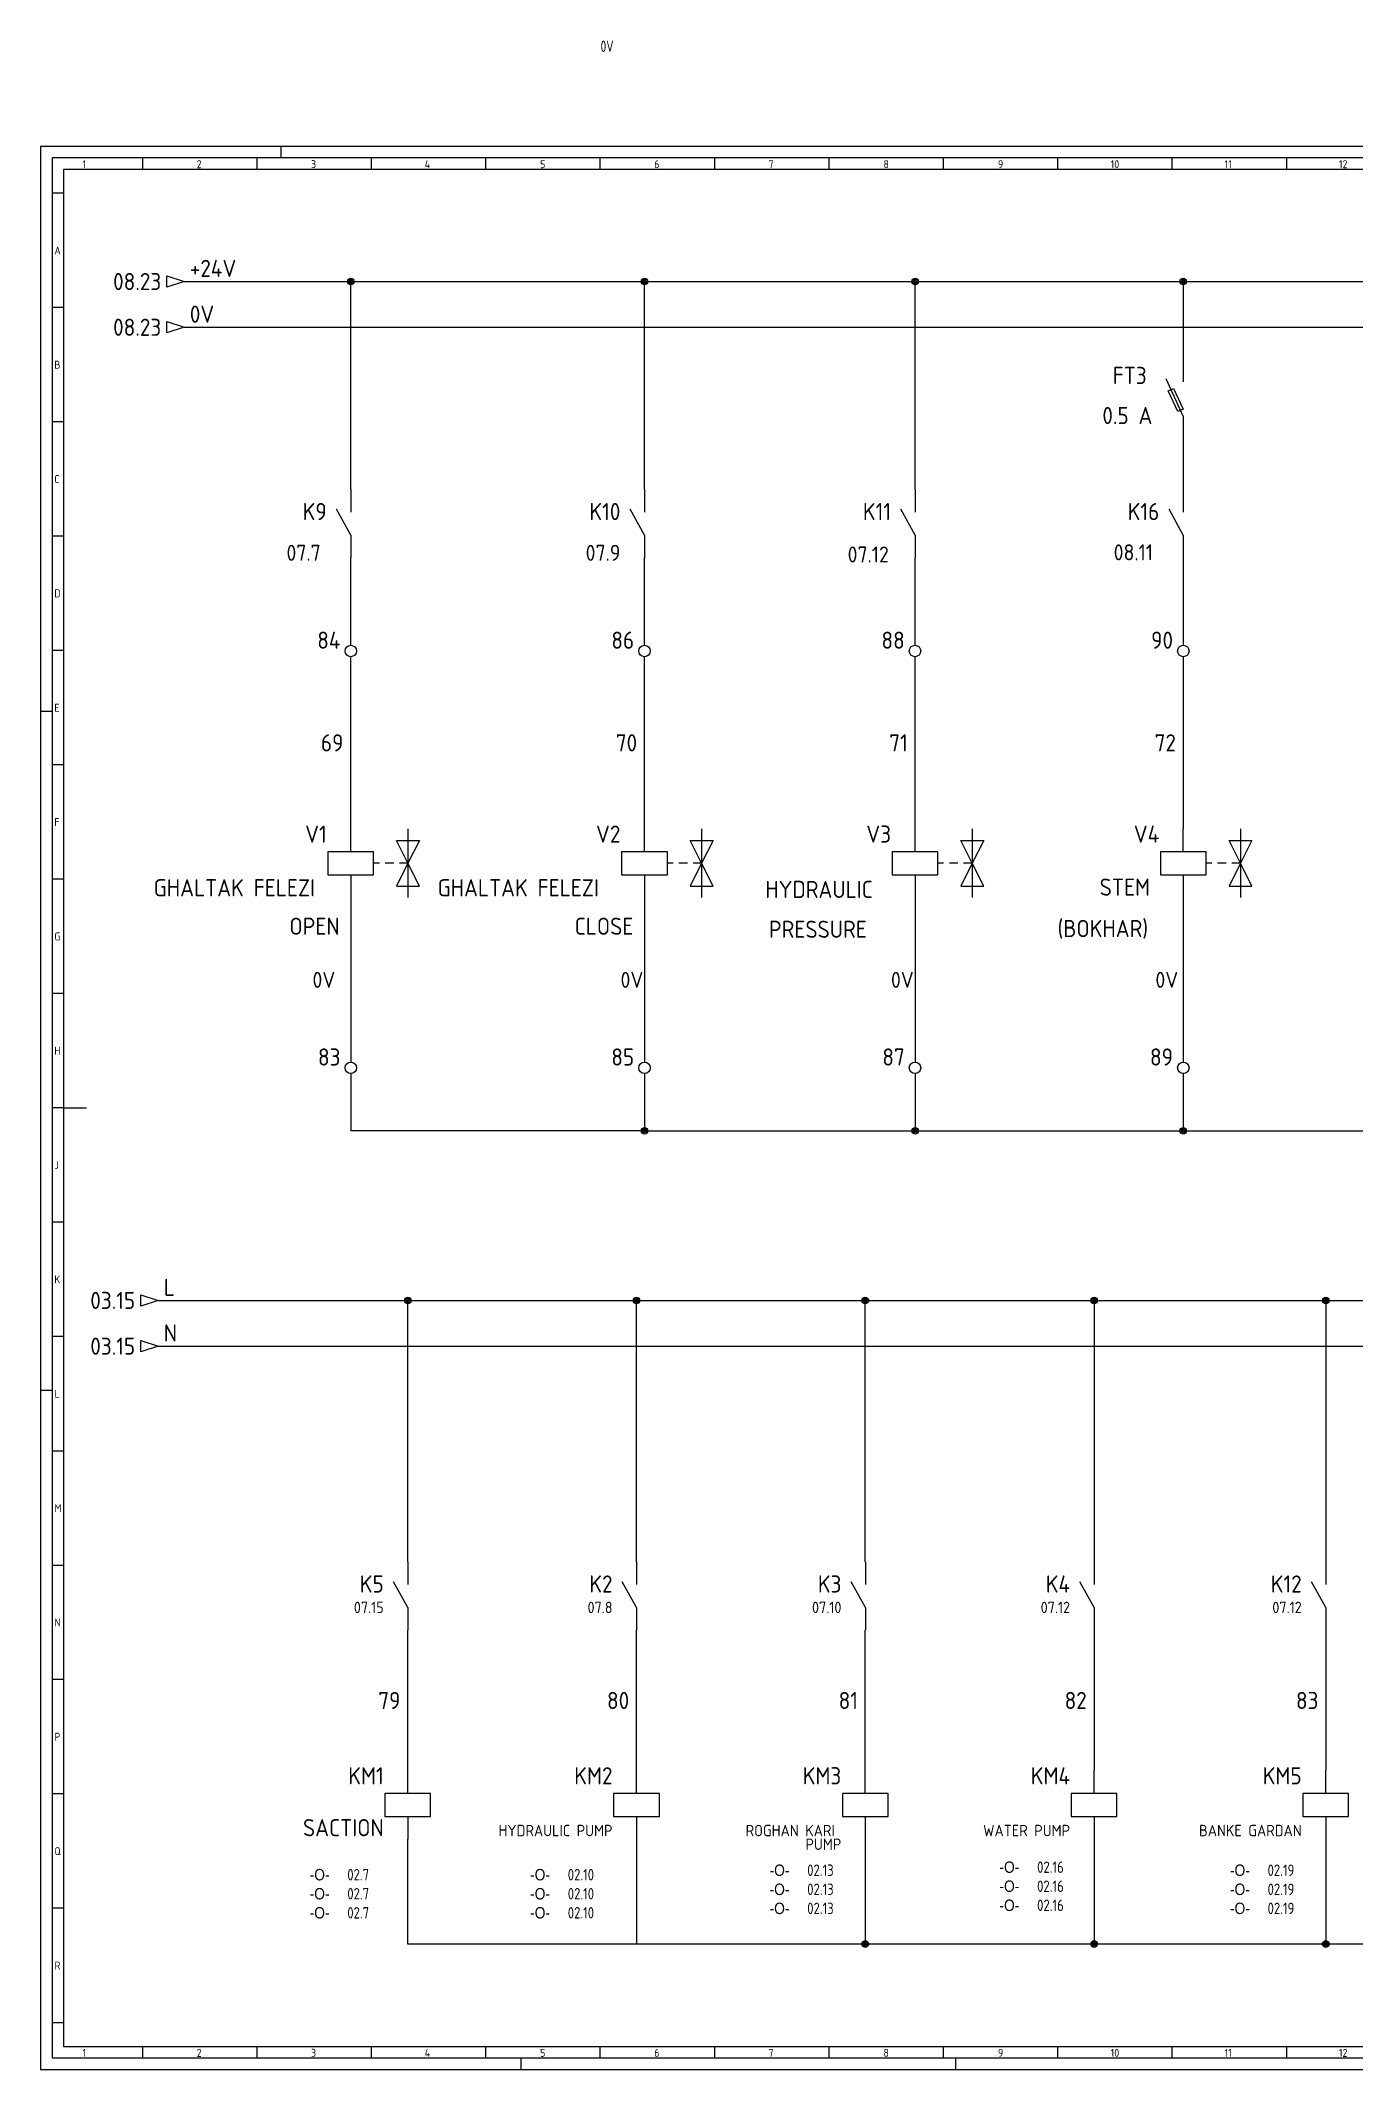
# Model space of a CAD drawing. Header units: millimetres. Extents: x 0 to 1189, y 5 to 892.
# Drawn here: x 0 to 575, y 5 to 892 of the extents above; entities that cross this region are included whole.
import ezdxf
from ezdxf.enums import TextEntityAlignment as Align

# ---------------------------------------------------------------- set-up
doc = ezdxf.new("R2010")
doc.units = ezdxf.units.MM
doc.header["$LTSCALE"] = 12
for name, color, linetype in [('035', 5, 'Continuous'), ('07', 7, 'Continuous'), ('DESC', 1, 'Continuous'), ('MISC', 2, 'Continuous'), ('RED_2.5mm^2', 1, 'Continuous'), ('SYMS', 7, 'Continuous'), ('TAGS', 51, 'Continuous'), ('WIREFIXED', 130, 'Continuous'), ('WIRENO', 70, 'Continuous'), ('WIREREF_DEST', 61, 'Continuous'), ('XREF', 7, 'Continuous'), ('XREFCHILD', 134, 'Continuous')]:
    doc.layers.add(name, color=color, linetype=linetype)
doc.styles.add('ISO Proportional', font='isocp.shx')
doc.styles.add('WD_IEC', font='ISOCP2.shx', dxfattribs={"width": 0.9, "height": 4})

# ---------------------------------------------------------------- blocks, each defined once
blk = doc.blocks.new('IEC_border_a0')
at = {"layer": '035', "color": 0}
for p, q in [((0, 841), (0, 0)), ((1189, 841), (0, 841)), ((44.5, 836), (44.5, 831)), ((94.5, 836), (94.5, 831)), ((105, 841), (105, 836)), ((144.5, 836), (144.5, 831)), ((194.5, 836), (194.5, 831)), ((244.5, 836), (244.5, 831)), ((294.5, 836), (294.5, 831)), ((344.5, 836), (344.5, 831)), ((394.5, 836), (394.5, 831)), ((444.5, 836), (444.5, 831)), ((494.5, 836), (494.5, 831)), ((544.5, 836), (544.5, 831)), ((594.5, 836), (594.5, 831)), ((644.5, 836), (644.5, 831)), ((694.5, 836), (694.5, 831)), ((744.5, 836), (744.5, 831)), ((794.5, 836), (794.5, 831)), ((844.5, 836), (844.5, 831)), ((894.5, 836), (894.5, 831)), ((944.5, 836), (944.5, 831)), ((994.5, 836), (994.5, 831)), ((1044.5, 836), (1044.5, 831)), ((1094.5, 836), (1094.5, 831)), ((1144.5, 836), (1144.5, 831)), ((1189, 0), (1189, 841)), ((9.98, 820.54), (5, 820.54)), ((1183.97, 820.54), (1178.98, 820.54)), ((9.98, 770.54), (5, 770.54)), ((1183.97, 770.54), (1178.98, 770.54)), ((9.98, 720.54), (5, 720.54)), ((1183.97, 720.54), (1178.98, 720.54)), ((9.98, 670.54), (5, 670.54)), ((1183.97, 670.54), (1178.98, 670.54)), ((9.98, 620.54), (5, 620.54)), ((1183.97, 620.54), (1178.98, 620.54)), ((0, 594), (5, 594)), ((10, 570.5), (5.02, 570.5)), ((1183.98, 570.5), (1179, 570.5)), ((10, 520.5), (5, 520.5)), ((1183.98, 520.5), (1178.98, 520.5)), ((10, 470.5), (5.02, 470.5)), ((1183.98, 470.5), (1179, 470.5)), ((10, 420.5), (5.02, 420.5)), ((1183.98, 420.5), (1179, 420.5)), ((1183.98, 420.5), (1179, 420.5)), ((10, 370.5), (5.02, 370.5)), ((1183.98, 370.5), (1179, 370.5)), ((10, 320.5), (5.02, 320.5)), ((1183.98, 320.5), (1179, 320.5)), ((0, 297), (5, 297)), ((10.02, 270.46), (5.03, 270.46)), ((1184, 270.46), (1179.02, 270.46)), ((1184, 270.46), (1179.02, 270.46)), ((10.02, 220.46), (5.03, 220.46)), ((1184, 220.46), (1179.02, 220.46)), ((10.02, 170.46), (5.03, 170.46)), ((1184, 170.46), (1179.02, 170.46)), ((10.02, 120.46), (5.03, 120.46)), ((1184, 120.46), (1179.02, 120.46)), ((10.02, 70.46), (5.03, 70.46)), ((1184, 70.46), (1179.02, 70.46)), ((10.03, 20.42), (5.05, 20.42)), ((1184.02, 20.42), (1179.03, 20.42)), ((44.5, 10), (44.5, 5)), ((94.5, 10), (94.5, 5)), ((144.5, 10), (144.5, 5)), ((194.5, 10), (194.5, 5)), ((244.5, 10), (244.5, 5)), ((294.5, 10), (294.5, 5)), ((344.5, 10), (344.5, 5)), ((394.5, 10), (394.5, 5)), ((444.5, 10), (444.5, 5)), ((494.5, 10), (494.5, 5)), ((544.5, 10), (544.5, 5)), ((594.5, 10), (594.5, 5)), ((644.5, 10), (644.5, 5)), ((694.5, 10), (694.5, 5)), ((744.5, 10), (744.5, 5)), ((744.5, 10), (744.5, 5)), ((794.5, 10), (794.5, 5)), ((844.5, 10), (844.5, 5)), ((894.5, 10), (894.5, 5)), ((944.5, 10), (944.5, 5)), ((994.5, 10), (994.5, 5)), ((1044.5, 10), (1044.5, 5)), ((1094.5, 10), (1094.5, 5)), ((1144.5, 10), (1144.5, 5)), ((0, 0), (1189, 0)), ((210, 0), (210, 5)), ((400, 0), (400, 5)), ((590, 0), (590, 5)), ((794.5, 0), (794.5, 5)), ((999, 0), (999, 5))]:
    blk.add_line(p, q, dxfattribs=at)
blk.add_lwpolyline([(10, 10), (1179, 10), (1179, 831), (10, 831)], close=True, dxfattribs=at)
at = {"layer": '07', "color": 0}
for p, q in [((594.5, 831), (594.5, 821)), ((10, 420.5), (20, 420.5)), ((1169, 420.5), (1179, 420.5)), ((594.5, 20), (594.5, 10))]:
    blk.add_line(p, q, dxfattribs=at)
blk.add_lwpolyline([(5, 5), (1184, 5), (1184, 836), (5, 836)], close=True, dxfattribs=at)
at = {"layer": '035', "color": 0, "style": 'ISO Proportional'}
for s, p in [('1', (18.31, 831.5)), ('2', (68.23, 831.5)), ('3', (118.18, 831.5)), ('4', (167.88, 831.5)), ('5', (218.34, 831.5)), ('6', (268.19, 831.5)), ('7', (318.17, 831.5)), ('8', (368.42, 831.5)), ('9', (418.46, 831.5)), ('10', (467.72, 831.5)), ('11', (517.49, 831.5)), ('12', (567.49, 831.5)), ('13', (618.42, 831.5)), ('14', (668.46, 831.5)), ('15', (717.72, 831.5)), ('16', (767.49, 831.5)), ('17', (817.72, 831.5)), ('18', (867.49, 831.5)), ('19', (917.49, 831.5)), ('20', (968.42, 831.5)), ('21', (1018.46, 831.5)), ('22', (1067.72, 831.5)), ('23', (1117.49, 831.5)), ('24', (1167.49, 831.5)), ('A', (6, 793.79)), ('A', (1179.98, 793.79)), ('B', (6, 743.79)), ('B', (1179.98, 743.79)), ('C', (6, 693.79)), ('C', (1179.98, 693.79)), ('D', (6, 643.79)), ('D', (1179.98, 643.79)), ('E', (6.02, 593.75)), ('E', (1180, 593.75)), ('F', (6.02, 543.75)), ('F', (1180, 543.75)), ('G', (6.02, 493.75)), ('G', (1180, 493.75)), ('H', (6.02, 443.75)), ('H', (1180, 443.75)), ('J', (6.02, 393.75)), ('J', (1180, 393.75)), ('K', (6.02, 343.75)), ('K', (1180, 343.75)), ('L', (6.03, 293.72)), ('L', (1180.02, 293.72)), ('M', (6.03, 243.72)), ('M', (1180.02, 243.72)), ('N', (6.03, 193.72)), ('N', (1180.02, 193.72)), ('P', (6.03, 143.72)), ('P', (1180.02, 143.72)), ('Q', (6.03, 93.72)), ('Q', (1180.02, 93.72)), ('R', (6.05, 43.68)), ('R', (1180.03, 43.68)), ('1', (18.31, 5.5)), ('2', (68.23, 5.5)), ('3', (118.18, 5.5)), ('4', (167.88, 5.5)), ('5', (218.34, 5.5)), ('6', (268.19, 5.5)), ('7', (318.17, 5.5)), ('8', (368.42, 5.5)), ('9', (418.46, 5.5)), ('10', (467.72, 5.5)), ('11', (517.49, 5.5)), ('12', (567.49, 5.5)), ('13', (618.42, 5.5)), ('14', (668.46, 5.5)), ('15', (717.72, 5.5)), ('16', (767.49, 5.5)), ('17', (817.72, 5.5)), ('18', (867.49, 5.5)), ('19', (917.49, 5.5)), ('20', (968.42, 5.5)), ('21', (1018.46, 5.5)), ('22', (1067.72, 5.5)), ('23', (1117.49, 5.5)), ('24', (1167.49, 5.5))]:
    blk.add_text(s, height=3.5, dxfattribs=at).set_placement(p)
blk = doc.blocks.new('HA1D3')
blk.add_lwpolyline([(0, 0), (-3.75, -1.25), (-3.75, 1.25)], close=True)
at = {"style": 'WD_IEC'}
blk.add_attdef('XREF', text='', height=2.5, dxfattribs=at).set_placement((-5, 0), align=Align.MIDDLE_RIGHT)
at = {"style": 'WD_IEC', "flags": 1}
blk.add_attdef('SIGCODE', text='', height=1, dxfattribs=at).set_placement((-2.5, 1.8), align=Align.RIGHT)
at = {"style": 'WD_IEC'}
for tag, p, height, flags in [('X1TERM01', (0, 0), 0.32, 1), ('WIRENO', (1.25, 1), 2.5, 8)]:
    blk.add_attdef(tag, p, '', height=height, dxfattribs=dict(at, flags=flags))
blk.add_attdef('DESC1', text='', height=2.5, dxfattribs=at).set_placement((1.25, -1), align=Align.TOP_LEFT)
blk = doc.blocks.new('VSV1')
for p, q in [((0, 2.5), (0, 7.5)), ((12.5, 0), (10, 5)), ((10, 5), (15, 5)), ((12.5, 7.5), (12.5, -7.5)), ((15, 5), (12.5, 0)), ((6.25, 0), (5, 0)), ((9.38, 0), (7.5, 0)), ((12.5, 0), (10, -5)), ((12.5, 0), (10.62, 0)), ((15, -5), (12.5, 0)), ((0, -2.5), (0, -7.5)), ((10, -5), (15, -5))]:
    blk.add_line(p, q)
blk.add_lwpolyline([(-5, 2.5), (-5, -2.5), (5, -2.5), (5, 2.5)], close=True)
at = {"style": 'WD_IEC'}
for tag, p in [('INST', (-5.25, 11.5)), ('LOC', (-5.25, 8)), ('TAG1', (-5.25, 4.5)), ('DESC1', (-5.25, -6.85)), ('DESC2', (-5.25, -10.35)), ('DESC3', (-5.25, -13.85))]:
    blk.add_attdef(tag, text='', height=2.5, dxfattribs=at).set_placement(p, align=Align.RIGHT)
blk.add_attdef('TERM01', text='', height=2, rotation=90, dxfattribs=at).set_placement((-1, 7.5), align=Align.RIGHT)
at = {"style": 'WD_IEC', "flags": 1}
for tag, p, height in [('X2TERM01', (0, 7.5), 0.32), ('X4LINK', (-5, 0), 0.32), ('X1LINK', (12.5, 0), 0.32), ('ASSYCODE', (1, -4), 1), ('X8TERM02', (0, -7.5), 0.32), ('FAMILY', (1, -5.5), 1), ('CATDESC', (1, -7), 1)]:
    blk.add_attdef(tag, p, '', height=height, dxfattribs=at)
at = {"style": 'WD_IEC', "flags": 9}
for tag, p in [('MFG', (-6, 1)), ('CAT', (-6, -1.5))]:
    blk.add_attdef(tag, text='', height=1.5, dxfattribs=at).set_placement(p, align=Align.RIGHT)
at = {"style": 'WD_IEC'}
blk.add_attdef('TERM02', (-1, -7.5), '', height=2, rotation=90, dxfattribs=at)
at = {"lineweight": 9, "style": 'WD_IEC'}
for tag, p in [('NO', (-5.5, -16.5)), ('NC', (-5.5, -20))]:
    blk.add_attdef(tag, text='', height=2.5, dxfattribs=at).set_placement(p, align=Align.TOP_RIGHT)
for tag, p in [('XREFNO', (-4, -16.5)), ('XREFNC', (-4, -20)), ('WDTAGALT', (-3.88, -23.13))]:
    blk.add_attdef(tag, text='', height=2.5, dxfattribs=at).set_placement(p, align=Align.TOP_LEFT)
blk = doc.blocks.new('VCR21')
for p, q in [((0, 7.5), (0, 2.5)), ((0, -2.5), (-3.12, 3.12)), ((0, -2.5), (0, -7.5))]:
    blk.add_line(p, q)
at = {"style": 'WD_IEC'}
for tag, p in [('INST', (-5.25, 6.75)), ('LOC', (-5.25, 3.75)), ('TAG2', (-5.25, 0.75)), ('DESC1', (-5.25, -6.75)), ('XREF', (-5.25, -3.75)), ('DESC2', (-5.25, -9.75)), ('DESC3', (-5.25, -12.75))]:
    blk.add_attdef(tag, text='', height=2.5, dxfattribs=at).set_placement(p, align=Align.RIGHT)
blk.add_attdef('TERM01', text='', height=2, rotation=90, dxfattribs=at).set_placement((-1, 7.5), align=Align.RIGHT)
at = {"style": 'WD_IEC', "flags": 1}
for tag, p, height in [('X2TERM01', (0, 7.5), 0.32), ('X4LINK', (-2.75, 0), 0.32), ('X1LINK', (-0.5, 0), 0.32), ('CONTACT', (4, -3.5), 1), ('FAMILY', (4, -5), 1), ('COMMON', (5.25, -4.75), 1), ('X8TERM02', (0, -7.5), 0.32)]:
    blk.add_attdef(tag, p, '', height=height, dxfattribs=at)
at = {"style": 'WD_IEC'}
blk.add_attdef('TERM02', (-1, -7.5), '', height=2, rotation=90, dxfattribs=at)
blk = doc.blocks.new('VT0002')
blk.add_circle((0, 0), 1.25)
at = {"style": 'WD_IEC'}
for tag, p in [('INST', (-2.25, 6.5)), ('LOC', (-2.25, 3.5)), ('DESC1', (-2.25, -6.25)), ('DESC2', (-2.25, -9.25)), ('DESC3', (-2.25, -12.25))]:
    blk.add_attdef(tag, text='', height=2.5, dxfattribs=at).set_placement(p, align=Align.RIGHT)
at = {"style": 'WD_IEC', "flags": 1}
for tag, p, height in [('ASSYCODE', (2.75, 10.75), 1), ('CATDESC', (2.75, 9.25), 1), ('MFG', (2.75, 7.25), 1.5), ('CAT', (2.75, 4.75), 1.5), ('X4PIN01', (-1.25, 1), 0.25), ('X4TERM01', (-1.25, 0), 0.25), ('X4TERMDESC01', (-1.25, 0.5), 0.4), ('STRIPSEQ', (0, 0), 0.025), ('X2PIN01', (0, 2.25), 0.25), ('X2TERM01', (0, 1.25), 0.25), ('X8PIN01', (0, -0.25), 0.25), ('X2TERMDESC01', (0, 1.75), 0.4), ('X1PIN01', (1.25, 1), 0.25), ('X1TERM01', (1.25, 0), 0.25), ('X1TERMDESC01', (1.25, 0.5), 0.4), ('LINKTERM', (0, -0.04), 0.025), ('X8TERM01', (0, -1.25), 0.25), ('X8TERMDESC01', (0, -0.75), 0.4)]:
    blk.add_attdef(tag, p, '', height=height, dxfattribs=at)
at = {"style": 'WD_IEC', "flags": 8}
for tag, height, p in [('TAGSTRIP', 2.5, (-2.25, 0.5)), ('TERM01', 2, (-2.25, -3.25))]:
    blk.add_attdef(tag, text='', height=height, dxfattribs=at).set_placement(p, align=Align.RIGHT)
blk = doc.blocks.new('WDDOT')
for radius in [0.72, 0.449, 0.223]:
    blk.add_circle((0, 0), radius)
blk = doc.blocks.new('VMS1')
for p, q in [((0, 2.5), (0, 7.5)), ((0, -2.5), (0, -7.5))]:
    blk.add_line(p, q)
blk.add_lwpolyline([(-5, 2.5), (-5, -2.5), (5, -2.5), (5, 2.5)], close=True)
at = {"style": 'WD_IEC'}
for tag, p in [('INST', (-5.25, 10.5)), ('LOC', (-5.25, 7.5)), ('TAG1', (-5.25, 4.5)), ('DESC1', (-5.25, -6.85)), ('DESC2', (-5.25, -9.85)), ('DESC3', (-5.25, -12.85))]:
    blk.add_attdef(tag, text='', height=2.5, dxfattribs=at).set_placement(p, align=Align.RIGHT)
blk.add_attdef('TERM01', text='', height=2, rotation=90, dxfattribs=at).set_placement((-1, 7.5), align=Align.RIGHT)
at = {"style": 'WD_IEC', "flags": 1}
for tag, p, height in [('X2TERM01', (0, 7.5), 0.32), ('X4LINK', (-5, 0), 0.32), ('X1LINK', (5, 0), 0.32), ('ASSYCODE', (1, -4), 1), ('X8TERM02', (0, -7.5), 0.32), ('FAMILY', (1, -5.5), 1), ('CATDESC', (1, -7), 1)]:
    blk.add_attdef(tag, p, '', height=height, dxfattribs=at)
at = {"style": 'WD_IEC', "flags": 9}
for tag, p in [('MFG', (-6, 1)), ('CAT', (-6, -1.5))]:
    blk.add_attdef(tag, text='', height=1.5, dxfattribs=at).set_placement(p, align=Align.RIGHT)
at = {"style": 'WD_IEC'}
blk.add_attdef('TERM02', (-1, -7.5), '', height=2, rotation=90, dxfattribs=at)
at = {"lineweight": 9, "style": 'WD_IEC'}
for tag, p in [('NO', (-5.5, -16.5)), ('NC', (-5.5, -19.5))]:
    blk.add_attdef(tag, text='', height=2.5, dxfattribs=at).set_placement(p, align=Align.TOP_RIGHT)
for tag, p in [('XREFNO', (-4, -16.5)), ('XREFNC', (-4, -19.5))]:
    blk.add_attdef(tag, text='', height=2.5, dxfattribs=at).set_placement(p, align=Align.TOP_LEFT)
blk = doc.blocks.new('VFU1FS')
for p, q in [((0, 7.5), (0, 3.75)), ((0, -3.75), (-3.75, 4.38)), ((0, -3.75), (0, -7.5))]:
    blk.add_line(p, q)
blk.add_lwpolyline([(-1.19, -2.76), (-3.3, 1.77), (-2.17, 2.3), (-0.06, -2.24)], close=True)
at = {"style": 'WD_IEC'}
for tag, p in [('INST', (-8, 10.25)), ('LOC', (-8, 6.75)), ('TAG1', (-8, 3.25)), ('RATING1', (-8, -1.35)), ('DESC1', (-8, -9.85)), ('DESC2', (-8, -13.35)), ('DESC3', (-8, -16.85))]:
    blk.add_attdef(tag, text='', height=2.5, dxfattribs=at).set_placement(p, align=Align.RIGHT)
blk.add_attdef('TERM01', text='', height=2, rotation=90, dxfattribs=at).set_placement((-1, 7.5), align=Align.RIGHT)
at = {"style": 'WD_IEC', "flags": 1}
for tag, p, height in [('X2TERM01', (0, 7.5), 0.32), ('MFG', (2.75, 6.5), 1.5), ('CAT', (2.75, 4), 1.5), ('X4LINK', (-2.48, 0), 0.32), ('X1LINK', (-1.1, 0), 0.32), ('ASSYCODE', (1, -4), 1), ('X8TERM02', (0, -7.5), 0.32), ('FAMILY', (1, -5.5), 1), ('CATDESC', (1, -7), 1)]:
    blk.add_attdef(tag, p, '', height=height, dxfattribs=at)
at = {"style": 'WD_IEC'}
blk.add_attdef('TERM02', (-1, -7.5), '', height=2, rotation=90, dxfattribs=at)
at = {"lineweight": 15, "style": 'WD_IEC'}
blk.add_attdef('XREF', text='', height=2.5, dxfattribs=at).set_placement((-8, -6), align=Align.RIGHT)
blk = doc.blocks.new('WD_WNV')
at = {"linetype": 'Continuous', "style": 'WD_IEC', "width": 0.8}
blk.add_attdef('WIRENO', text='', height=2.5, dxfattribs=at).set_placement((-1.6, 0), align=Align.MIDDLE_RIGHT)
at = {"style": 'WD_IEC', "flags": 1}
for tag, p in [('W08USER', (-1, 0.375)), ('W04USER', (-1, 0.875)), ('W05USER', (-1, 0.75)), ('W09USER', (-1, 0.25)), ('W03USER', (-1, 1)), ('W06USER', (-1, 0.625)), ('W07USER', (-1, 0.5)), ('W02USER', (-1, 1.125)), ('W01USER', (-1, 1.25)), ('W10USER', (-1, 0.125))]:
    blk.add_attdef(tag, text='', height=0.08, dxfattribs=at).set_placement(p, align=Align.CENTER)
blk = doc.blocks.new('WD_WNV1')
at = {"style": 'WD_IEC', "width": 0.8}
blk.add_attdef('WIRENO', text='', height=2.5, rotation=90, dxfattribs=at).set_placement((0, 0), align=Align.MIDDLE_CENTER)
at = {"style": 'WD_IEC', "flags": 1}
for tag, p in [('W04USER', (0, 0.375)), ('W05USER', (0, 0.25)), ('W03USER', (0, 0.5)), ('W06USER', (0, 0.125)), ('W07USER', (0, 0)), ('W02USER', (0, 0.625)), ('W01USER', (0, 0.75)), ('W08USER', (0, -0.125)), ('W09USER', (0, -0.25)), ('W10USER', (0, -0.375))]:
    blk.add_attdef(tag, text='', height=0.08, dxfattribs=at).set_placement(p, align=Align.CENTER)
at = {"style": 'WD_IEC'}
for tag, p in [('X2_TINY_DOT_DONT_REMOVE', (0, 1)), ('X8_TINY_DOT_DONT_REMOVE', (0, -1))]:
    blk.add_attdef(tag, p, '', height=0.002, dxfattribs=at)
at = {"style": 'WD_IEC', "flags": 1}
for tag, p in [('X2TERM01', (0, 1)), ('X8TERM01', (0, -1))]:
    blk.add_attdef(tag, p, '', height=0.2, dxfattribs=at)

msp = doc.modelspace()

# ---------------------------------------------------------------- linework, layer by layer
at = {"layer": 'RED_2.5mm^2', "color": 0}
for p, q in [((62.72, 786.87), (1126.18, 786.87)), ((135.57, 696.01), (135.57, 786.87)), ((263.92, 696.01), (263.92, 786.87)), ((382.22, 696.01), (382.22, 786.87)), ((499.46, 786.87), (499.46, 750.55)), ((62.72, 766.87), (1126.18, 766.87)), ((499.46, 720.55), (499.46, 696.01)), ((135.57, 627.77), (135.57, 666.01)), ((263.94, 627.77), (263.94, 666.01)), ((382.21, 627.77), (382.21, 666.01)), ((499.46, 666.01), (499.46, 627.77)), ((135.57, 547.46), (135.57, 622.77)), ((263.94, 547.46), (263.94, 622.77)), ((382.21, 547.46), (382.21, 622.77)), ((499.46, 622.77), (499.46, 547.46)), ((135.57, 517.46), (135.57, 445.47)), ((263.94, 517.46), (263.94, 445.47)), ((382.21, 517.46), (382.21, 445.47)), ((499.46, 517.46), (499.46, 445.47)), ((135.57, 440.47), (135.57, 415.47)), ((263.94, 440.47), (263.94, 415.47)), ((382.21, 440.47), (382.21, 415.47)), ((499.46, 440.47), (499.46, 415.47)), ((263.94, 415.47), (135.57, 415.47)), ((263.94, 415.47), (722.66, 415.47)), ((51.34, 341.25), (1114.82, 341.25)), ((160.48, 226.99), (160.48, 341.25)), ((260.48, 226.99), (260.48, 341.25)), ((360.48, 226.99), (360.48, 341.25)), ((460.48, 341.25), (460.48, 226.99)), ((561.76, 341.25), (561.7, 226.99)), ((51.34, 321.25), (1114.82, 321.25)), ((160.48, 135.61), (160.48, 196.99)), ((260.48, 135.61), (260.48, 196.99)), ((360.48, 135.61), (360.48, 196.99)), ((460.48, 196.99), (460.48, 135.61)), ((561.76, 196.99), (561.7, 135.61)), ((160.48, 59.79), (160.48, 105.61)), ((260.48, 105.61), (260.48, 59.79)), ((360.48, 105.61), (360.48, 59.79)), ((660.48, 59.79), (160.48, 59.79))]:
    msp.add_line(p, q, dxfattribs=at)
at = {"layer": 'RED_2.5mm^2'}
for p, q in [((460.48, 105.61), (460.48, 59.79)), ((561.7, 105.61), (561.7, 59.79))]:
    msp.add_line(p, q, dxfattribs=at)

# ---------------------------------------------------------------- block references
msp.add_blockref('IEC_border_a0', (0, 4.94))
at = {"layer": 'SYMS'}
ref = msp.add_blockref('HA1D3', (62.72, 786.87), dxfattribs=dict(at, xscale=2, yscale=2, zscale=2))
ref.add_attrib('XREF', '08.23', dxfattribs={"layer": 'XREF', "height": 7.5, "style": 'WD_IEC'}).set_placement((52.72, 786.87), align=Align.MIDDLE_RIGHT)
ref.add_attrib('WIRENO', '+24V', (65.22, 788.87), dxfattribs={"layer": 'WIREREF_DEST', "height": 7.5, "style": 'WD_IEC', "flags": 8})
at = {"layer": 'SYMS', "xscale": 2, "yscale": 2, "zscale": 2}
for p in [(135.57, 786.87), (460.48, 59.79)]:
    msp.add_blockref('WDDOT', p, dxfattribs=at)
at = {"layer": 'SYMS', "color": 0, "xscale": 2, "yscale": 2, "zscale": 2}
for p in [(263.92, 786.87), (382.22, 786.87), (499.46, 786.87), (263.94, 415.47), (382.21, 415.47), (499.46, 415.47), (160.48, 341.25), (260.48, 341.25), (360.48, 341.25), (460.48, 341.25), (561.76, 341.25), (360.48, 59.79), (561.7, 59.79)]:
    msp.add_blockref('WDDOT', p, dxfattribs=at)
at = {"layer": 'SYMS'}
ref = msp.add_blockref('HA1D3', (62.72, 766.87), dxfattribs=dict(at, xscale=2, yscale=2, zscale=2))
ref.add_attrib('XREF', '08.23', dxfattribs={"layer": 'XREF', "height": 7.5, "style": 'WD_IEC'}).set_placement((52.72, 766.87), align=Align.MIDDLE_RIGHT)
ref.add_attrib('WIRENO', '0V', (65.22, 768.87), dxfattribs={"layer": 'WIREREF_DEST', "height": 7.5, "style": 'WD_IEC', "flags": 8})
ref = msp.add_blockref('VFU1FS', (499.46, 735.55), dxfattribs=dict(at, xscale=2, yscale=2, zscale=2))
ref.add_attrib('DESC1', '0.5 A', dxfattribs={"layer": 'DESC', "height": 7.5, "style": 'WD_IEC'}).set_placement((485.94, 724.53), align=Align.RIGHT)
ref.add_attrib('TAG1', 'FT3', dxfattribs={"layer": 'TAGS', "height": 7.5, "style": 'WD_IEC'}).set_placement((483.46, 742.05), align=Align.RIGHT)
at = {"layer": 'SYMS', "color": 0}
ref = msp.add_blockref('VCR21', (135.57, 681.01), dxfattribs=dict(at, xscale=2, yscale=2, zscale=2))
ref.add_attrib('XREF', '07.7', dxfattribs={"layer": 'XREFCHILD', "height": 7, "style": 'WD_IEC'}).set_placement((122.43, 664.72), align=Align.RIGHT)
ref.add_attrib('TAG2', 'K9', dxfattribs={"layer": 'TAGS', "height": 7.5, "style": 'WD_IEC'}).set_placement((125.07, 682.51), align=Align.RIGHT)
ref = msp.add_blockref('VCR21', (263.92, 681.01), dxfattribs=dict(at, xscale=2, yscale=2, zscale=2))
ref.add_attrib('XREF', '07.9', dxfattribs={"layer": 'XREFCHILD', "height": 7, "style": 'WD_IEC'}).set_placement((253.42, 664.72), align=Align.RIGHT)
ref.add_attrib('TAG2', 'K10', dxfattribs={"layer": 'TAGS', "height": 7.5, "style": 'WD_IEC'}).set_placement((253.42, 682.51), align=Align.RIGHT)
ref = msp.add_blockref('VCR21', (382.22, 681.01), dxfattribs=dict(at, xscale=2, yscale=2, zscale=2))
ref.add_attrib('XREF', '07.12', dxfattribs={"layer": 'XREFCHILD', "height": 7, "style": 'WD_IEC'}).set_placement((370.75, 663.99), align=Align.RIGHT)
ref.add_attrib('TAG2', 'K11', dxfattribs={"layer": 'TAGS', "height": 7.5, "style": 'WD_IEC'}).set_placement((371.72, 682.51), align=Align.RIGHT)
ref = msp.add_blockref('VCR21', (499.46, 681.01), dxfattribs=dict(at, xscale=2, yscale=2, zscale=2))
ref.add_attrib('XREF', '08.11', dxfattribs={"layer": 'XREFCHILD', "height": 7, "style": 'WD_IEC'}).set_placement((486.23, 664.94), align=Align.RIGHT)
ref.add_attrib('TAG2', 'K16', dxfattribs={"layer": 'TAGS', "height": 7.5, "style": 'WD_IEC'}).set_placement((488.96, 682.51), align=Align.RIGHT)
ref = msp.add_blockref('VT0002', (135.57, 625.27), dxfattribs=dict(at, xscale=2, yscale=2, zscale=2))
ref.add_attrib('TAGSTRIP', '84', dxfattribs={"layer": 'TAGS', "height": 7.5, "style": 'WD_IEC', "flags": 8}).set_placement((131.07, 626.27), align=Align.RIGHT)
ref = msp.add_blockref('VT0002', (263.94, 625.27), dxfattribs=dict(at, xscale=2, yscale=2, zscale=2))
ref.add_attrib('TAGSTRIP', '86', dxfattribs={"layer": 'TAGS', "height": 7.5, "style": 'WD_IEC', "flags": 8}).set_placement((259.44, 626.27), align=Align.RIGHT)
ref = msp.add_blockref('VT0002', (382.21, 625.27), dxfattribs=dict(at, xscale=2, yscale=2, zscale=2))
ref.add_attrib('TAGSTRIP', '88', dxfattribs={"layer": 'TAGS', "height": 7.5, "style": 'WD_IEC', "flags": 8}).set_placement((377.71, 626.27), align=Align.RIGHT)
ref = msp.add_blockref('VT0002', (499.46, 625.27), dxfattribs=dict(at, xscale=2, yscale=2, zscale=2))
ref.add_attrib('TAGSTRIP', '90', dxfattribs={"layer": 'TAGS', "height": 7.5, "style": 'WD_IEC', "flags": 8}).set_placement((494.96, 626.27), align=Align.RIGHT)
ref = msp.add_blockref('VSV1', (135.57, 532.46), dxfattribs=dict(at, xscale=2, yscale=2, zscale=2))
ref.add_attrib('DESC2', 'OPEN', dxfattribs={"layer": 'DESC', "height": 7.5, "style": 'WD_IEC'}).set_placement((130.72, 501.16), align=Align.RIGHT)
ref.add_attrib('DESC1', 'GHALTAK FELEZI', dxfattribs={"layer": 'DESC', "height": 7.5, "style": 'WD_IEC'}).set_placement((119.98, 517.98), align=Align.RIGHT)
ref.add_attrib('TAG1', 'V1', dxfattribs={"layer": 'TAGS', "height": 7.5, "style": 'WD_IEC'}).set_placement((125.07, 541.46), align=Align.RIGHT)
ref = msp.add_blockref('VSV1', (263.94, 532.46), dxfattribs=dict(at, xscale=2, yscale=2, zscale=2))
ref.add_attrib('DESC2', 'CLOSE', dxfattribs={"layer": 'DESC', "height": 7.5, "style": 'WD_IEC'}).set_placement((259.09, 501.16), align=Align.RIGHT)
ref.add_attrib('DESC1', 'GHALTAK FELEZI ', dxfattribs={"layer": 'DESC', "height": 7.5, "style": 'WD_IEC'}).set_placement((248.35, 517.98), align=Align.RIGHT)
ref.add_attrib('TAG1', 'V2', dxfattribs={"layer": 'TAGS', "height": 7.5, "style": 'WD_IEC'}).set_placement((253.44, 541.46), align=Align.RIGHT)
ref = msp.add_blockref('VSV1', (382.21, 532.46), dxfattribs=dict(at, xscale=2, yscale=2, zscale=2))
ref.add_attrib('DESC2', 'PRESSURE', dxfattribs={"layer": 'DESC', "height": 7.5, "style": 'WD_IEC'}).set_placement((361.14, 499.83), align=Align.RIGHT)
ref.add_attrib('DESC1', 'HYDRAULIC', dxfattribs={"layer": 'DESC', "height": 7.5, "style": 'WD_IEC'}).set_placement((363.74, 517.27), align=Align.RIGHT)
ref.add_attrib('TAG1', 'V3', dxfattribs={"layer": 'TAGS', "height": 7.5, "style": 'WD_IEC'}).set_placement((371.71, 541.46), align=Align.RIGHT)
ref = msp.add_blockref('VSV1', (499.46, 532.46), dxfattribs=dict(at, xscale=2, yscale=2, zscale=2))
ref.add_attrib('DESC2', '(BOKHAR)', dxfattribs={"layer": 'DESC', "height": 7.5, "style": 'WD_IEC'}).set_placement((484.08, 500.16), align=Align.RIGHT)
ref.add_attrib('DESC1', 'STEM', dxfattribs={"layer": 'DESC', "height": 7.5, "style": 'WD_IEC'}).set_placement((484.95, 518.26), align=Align.RIGHT)
ref.add_attrib('TAG1', 'V4', dxfattribs={"layer": 'TAGS', "height": 7.5, "style": 'WD_IEC'}).set_placement((488.96, 541.46), align=Align.RIGHT)
ref = msp.add_blockref('VT0002', (135.57, 442.97), dxfattribs=dict(at, xscale=2, yscale=2, zscale=2))
ref.add_attrib('TAGSTRIP', '83', dxfattribs={"layer": 'TAGS', "height": 7.5, "style": 'WD_IEC', "flags": 8}).set_placement((131.07, 443.97), align=Align.RIGHT)
ref = msp.add_blockref('VT0002', (263.94, 442.97), dxfattribs=dict(at, xscale=2, yscale=2, zscale=2))
ref.add_attrib('TAGSTRIP', '85', dxfattribs={"layer": 'TAGS', "height": 7.5, "style": 'WD_IEC', "flags": 8}).set_placement((259.44, 443.97), align=Align.RIGHT)
ref = msp.add_blockref('VT0002', (382.21, 442.97), dxfattribs=dict(at, xscale=2, yscale=2, zscale=2))
ref.add_attrib('TAGSTRIP', '87', dxfattribs={"layer": 'TAGS', "height": 7.5, "style": 'WD_IEC', "flags": 8}).set_placement((377.71, 443.97), align=Align.RIGHT)
ref = msp.add_blockref('VT0002', (499.46, 442.97), dxfattribs=dict(at, xscale=2, yscale=2, zscale=2))
ref.add_attrib('TAGSTRIP', '89', dxfattribs={"layer": 'TAGS', "height": 7.5, "style": 'WD_IEC', "flags": 8}).set_placement((494.96, 443.97), align=Align.RIGHT)
at = {"layer": 'SYMS'}
ref = msp.add_blockref('HA1D3', (51.34, 341.25), dxfattribs=dict(at, xscale=2, yscale=2, zscale=2))
ref.add_attrib('XREF', '03.15', dxfattribs={"layer": 'XREF', "height": 7.5, "style": 'WD_IEC'}).set_placement((41.34, 341.25), align=Align.MIDDLE_RIGHT)
ref.add_attrib('WIRENO', 'L', (53.84, 343.25), dxfattribs={"layer": 'WIREREF_DEST', "height": 7.5, "style": 'WD_IEC', "flags": 8})
ref = msp.add_blockref('HA1D3', (51.34, 321.25), dxfattribs=dict(at, xscale=2, yscale=2, zscale=2))
ref.add_attrib('XREF', '03.15', dxfattribs={"layer": 'XREF', "height": 7.5, "style": 'WD_IEC'}).set_placement((41.34, 321.25), align=Align.MIDDLE_RIGHT)
ref.add_attrib('WIRENO', 'N', (53.84, 323.25), dxfattribs={"layer": 'WIREREF_DEST', "height": 7.5, "style": 'WD_IEC', "flags": 8})
at = {"layer": 'SYMS', "color": 0}
ref = msp.add_blockref('VCR21', (160.48, 211.99), dxfattribs=dict(at, xscale=2, yscale=2, zscale=2))
ref.add_attrib('XREF', '07.15', dxfattribs={"layer": 'XREFCHILD', "height": 5, "style": 'WD_IEC'}).set_placement((149.98, 204.49), align=Align.RIGHT)
ref.add_attrib('TAG2', 'K5', dxfattribs={"layer": 'TAGS', "height": 7.5, "style": 'WD_IEC'}).set_placement((149.98, 213.49), align=Align.RIGHT)
ref = msp.add_blockref('VCR21', (260.51, 211.99), dxfattribs=dict(at, xscale=2, yscale=2, zscale=2))
ref.add_attrib('XREF', '07.8', dxfattribs={"layer": 'XREFCHILD', "height": 5, "style": 'WD_IEC'}).set_placement((250.01, 204.49), align=Align.RIGHT)
ref.add_attrib('TAG2', 'K2', dxfattribs={"layer": 'TAGS', "height": 7.5, "style": 'WD_IEC'}).set_placement((250.01, 213.49), align=Align.RIGHT)
ref = msp.add_blockref('VCR21', (360.54, 211.99), dxfattribs=dict(at, xscale=2, yscale=2, zscale=2))
ref.add_attrib('XREF', '07.10', dxfattribs={"layer": 'XREFCHILD', "height": 5, "style": 'WD_IEC'}).set_placement((350.04, 204.49), align=Align.RIGHT)
ref.add_attrib('TAG2', 'K3', dxfattribs={"layer": 'TAGS', "height": 7.5, "style": 'WD_IEC'}).set_placement((350.04, 213.49), align=Align.RIGHT)
ref = msp.add_blockref('VCR21', (460.48, 211.99), dxfattribs=dict(at, xscale=2, yscale=2, zscale=2))
ref.add_attrib('XREF', '07.12', dxfattribs={"layer": 'XREFCHILD', "height": 5, "style": 'WD_IEC'}).set_placement((449.98, 204.49), align=Align.RIGHT)
ref.add_attrib('TAG2', 'K4', dxfattribs={"layer": 'TAGS', "height": 7.5, "style": 'WD_IEC'}).set_placement((449.98, 213.49), align=Align.RIGHT)
ref = msp.add_blockref('VCR21', (561.73, 211.99), dxfattribs=dict(at, xscale=2, yscale=2, zscale=2))
ref.add_attrib('XREF', '07.12', dxfattribs={"layer": 'XREFCHILD', "height": 5, "style": 'WD_IEC'}).set_placement((551.23, 204.49), align=Align.RIGHT)
ref.add_attrib('TAG2', 'K12', dxfattribs={"layer": 'TAGS', "height": 7.5, "style": 'WD_IEC'}).set_placement((551.23, 213.49), align=Align.RIGHT)
ref = msp.add_blockref('VMS1', (160.48, 120.61), dxfattribs=dict(at, xscale=2, yscale=2, zscale=2))
ref.add_attrib('DESC1', 'SACTION', dxfattribs={"layer": 'DESC', "height": 7.5, "style": 'WD_IEC'}).set_placement((149.98, 106.91), align=Align.RIGHT)
ref.add_attrib('TAG1', 'KM1', dxfattribs={"layer": 'TAGS', "height": 7.5, "style": 'WD_IEC'}).set_placement((149.98, 129.61), align=Align.RIGHT)
ref = msp.add_blockref('VMS1', (260.48, 120.61), dxfattribs=dict(at, xscale=2, yscale=2, zscale=2))
ref.add_attrib('DESC1', 'HYDRAULIC PUMP', dxfattribs={"layer": 'DESC', "height": 5, "style": 'WD_IEC'}).set_placement((249.98, 106.91), align=Align.RIGHT)
ref.add_attrib('TAG1', 'KM2', dxfattribs={"layer": 'TAGS', "height": 7.5, "style": 'WD_IEC'}).set_placement((249.98, 129.61), align=Align.RIGHT)
ref = msp.add_blockref('VMS1', (360.48, 120.61), dxfattribs=dict(at, xscale=2, yscale=2, zscale=2))
ref.add_attrib('DESC2', 'PUMP', dxfattribs={"layer": 'DESC', "height": 5, "style": 'WD_IEC'}).set_placement((349.98, 100.91), align=Align.RIGHT)
ref.add_attrib('DESC1', 'ROGHAN KARI ', dxfattribs={"layer": 'DESC', "height": 5, "style": 'WD_IEC'}).set_placement((349.98, 106.91), align=Align.RIGHT)
ref.add_attrib('TAG1', 'KM3', dxfattribs={"layer": 'TAGS', "height": 7.5, "style": 'WD_IEC'}).set_placement((349.98, 129.61), align=Align.RIGHT)
ref = msp.add_blockref('VMS1', (460.48, 120.61), dxfattribs=dict(at, xscale=2, yscale=2, zscale=2))
ref.add_attrib('DESC1', 'WATER PUMP', dxfattribs={"layer": 'DESC', "height": 5, "style": 'WD_IEC'}).set_placement((449.98, 106.91), align=Align.RIGHT)
ref.add_attrib('TAG1', 'KM4', dxfattribs={"layer": 'TAGS', "height": 7.5, "style": 'WD_IEC'}).set_placement((449.98, 129.61), align=Align.RIGHT)
ref = msp.add_blockref('VMS1', (561.7, 120.61), dxfattribs=dict(at, xscale=2, yscale=2, zscale=2))
ref.add_attrib('DESC1', 'BANKE GARDAN', dxfattribs={"layer": 'DESC', "height": 5, "style": 'WD_IEC'}).set_placement((551.2, 106.91), align=Align.RIGHT)
ref.add_attrib('TAG1', 'KM5', dxfattribs={"layer": 'TAGS', "height": 7.5, "style": 'WD_IEC'}).set_placement((551.2, 129.61), align=Align.RIGHT)
at = {"layer": 'WIREFIXED'}
ref = msp.add_blockref('WD_WNV1', (247.63, 889.75), dxfattribs=dict(at, xscale=2, yscale=2, zscale=2, rotation=270))
ref.add_attrib('X8_TINY_DOT_DONT_REMOVE', '.', (244.03, 889.75), dxfattribs={"layer": 'MISC', "height": 0.004, "rotation": 270, "style": 'WD_IEC'})
ref.add_attrib('X2_TINY_DOT_DONT_REMOVE', '.', (251.24, 889.75), dxfattribs={"layer": 'MISC', "height": 0.004, "rotation": 270, "style": 'WD_IEC'})
ref.add_attrib('WIRENOF', '0V', dxfattribs={"height": 5, "style": 'WD_IEC', "width": 0.8}).set_placement((247.63, 889.75), align=Align.MIDDLE_CENTER)
ref = msp.add_blockref('WD_WNV1', (123.82, 481.46), dxfattribs=dict(at, xscale=2, yscale=2, zscale=2, rotation=270))
ref.add_attrib('X8_TINY_DOT_DONT_REMOVE', '.', (120.22, 481.46), dxfattribs={"layer": 'MISC', "height": 0.004, "rotation": 270, "style": 'WD_IEC'})
ref.add_attrib('X2_TINY_DOT_DONT_REMOVE', '.', (127.42, 481.46), dxfattribs={"layer": 'MISC', "height": 0.004, "rotation": 270, "style": 'WD_IEC'})
ref.add_attrib('WIRENOF', '0V', dxfattribs={"height": 7, "style": 'WD_IEC'}).set_placement((123.82, 481.46), align=Align.MIDDLE_CENTER)
ref = msp.add_blockref('WD_WNV1', (258.47, 481.46), dxfattribs=dict(at, xscale=2, yscale=2, zscale=2, rotation=270))
ref.add_attrib('X8_TINY_DOT_DONT_REMOVE', '.', (254.86, 481.46), dxfattribs={"layer": 'MISC', "height": 0.004, "rotation": 270, "style": 'WD_IEC'})
ref.add_attrib('X2_TINY_DOT_DONT_REMOVE', '.', (262.07, 481.46), dxfattribs={"layer": 'MISC', "height": 0.004, "rotation": 270, "style": 'WD_IEC'})
ref.add_attrib('WIRENOF', '0V', dxfattribs={"height": 7, "style": 'WD_IEC'}).set_placement((258.47, 481.46), align=Align.MIDDLE_CENTER)
ref = msp.add_blockref('WD_WNV1', (376.67, 481.46), dxfattribs=dict(at, xscale=2, yscale=2, zscale=2, rotation=270))
ref.add_attrib('X8_TINY_DOT_DONT_REMOVE', '.', (373.07, 481.46), dxfattribs={"layer": 'MISC', "height": 0.004, "rotation": 270, "style": 'WD_IEC'})
ref.add_attrib('X2_TINY_DOT_DONT_REMOVE', '.', (380.27, 481.46), dxfattribs={"layer": 'MISC', "height": 0.004, "rotation": 270, "style": 'WD_IEC'})
ref.add_attrib('WIRENOF', '0V', dxfattribs={"height": 7, "style": 'WD_IEC'}).set_placement((376.67, 481.46), align=Align.MIDDLE_CENTER)
ref = msp.add_blockref('WD_WNV1', (492.26, 481.46), dxfattribs=dict(at, xscale=2, yscale=2, zscale=2, rotation=270))
ref.add_attrib('X8_TINY_DOT_DONT_REMOVE', '.', (488.65, 481.46), dxfattribs={"layer": 'MISC', "height": 0.004, "rotation": 270, "style": 'WD_IEC'})
ref.add_attrib('X2_TINY_DOT_DONT_REMOVE', '.', (495.86, 481.46), dxfattribs={"layer": 'MISC', "height": 0.004, "rotation": 270, "style": 'WD_IEC'})
ref.add_attrib('WIRENOF', '0V', dxfattribs={"height": 7, "style": 'WD_IEC'}).set_placement((492.26, 481.46), align=Align.MIDDLE_CENTER)
at = {"layer": 'WIRENO'}
ref = msp.add_blockref('WD_WNV', (135.57, 585.12), dxfattribs=dict(at, xscale=2, yscale=2, zscale=2))
ref.add_attrib('WIRENO', '69', dxfattribs={"linetype": 'Continuous', "height": 7.5, "style": 'WD_IEC'}).set_placement((132.37, 585.12), align=Align.MIDDLE_RIGHT)
ref = msp.add_blockref('WD_WNV', (263.94, 585.12), dxfattribs=dict(at, xscale=2, yscale=2, zscale=2))
ref.add_attrib('WIRENO', '70', dxfattribs={"linetype": 'Continuous', "height": 7.5, "style": 'WD_IEC'}).set_placement((260.74, 585.12), align=Align.MIDDLE_RIGHT)
ref = msp.add_blockref('WD_WNV', (382.21, 585.12), dxfattribs=dict(at, xscale=2, yscale=2, zscale=2))
ref.add_attrib('WIRENO', '71', dxfattribs={"linetype": 'Continuous', "height": 7.5, "style": 'WD_IEC'}).set_placement((379.01, 585.12), align=Align.MIDDLE_RIGHT)
ref = msp.add_blockref('WD_WNV', (499.46, 585.12), dxfattribs=dict(at, xscale=2, yscale=2, zscale=2))
ref.add_attrib('WIRENO', '72', dxfattribs={"linetype": 'Continuous', "height": 7.5, "style": 'WD_IEC'}).set_placement((496.26, 585.12), align=Align.MIDDLE_RIGHT)
ref = msp.add_blockref('WD_WNV', (160.48, 166.3), dxfattribs=dict(at, xscale=2, yscale=2, zscale=2))
ref.add_attrib('WIRENO', '79', dxfattribs={"linetype": 'Continuous', "height": 7.5, "style": 'WD_IEC'}).set_placement((157.28, 166.3), align=Align.MIDDLE_RIGHT)
ref = msp.add_blockref('WD_WNV', (260.48, 166.3), dxfattribs=dict(at, xscale=2, yscale=2, zscale=2))
ref.add_attrib('WIRENO', '80', dxfattribs={"linetype": 'Continuous', "height": 7.5, "style": 'WD_IEC'}).set_placement((257.28, 166.3), align=Align.MIDDLE_RIGHT)
ref = msp.add_blockref('WD_WNV', (360.48, 166.3), dxfattribs=dict(at, xscale=2, yscale=2, zscale=2))
ref.add_attrib('WIRENO', '81', dxfattribs={"linetype": 'Continuous', "height": 7.5, "style": 'WD_IEC'}).set_placement((357.28, 166.3), align=Align.MIDDLE_RIGHT)
ref = msp.add_blockref('WD_WNV', (460.48, 166.3), dxfattribs=dict(at, xscale=2, yscale=2, zscale=2))
ref.add_attrib('WIRENO', '82', dxfattribs={"linetype": 'Continuous', "height": 7.5, "style": 'WD_IEC'}).set_placement((457.28, 166.3), align=Align.MIDDLE_RIGHT)
ref = msp.add_blockref('WD_WNV', (561.73, 166.3), dxfattribs=dict(at, xscale=2, yscale=2, zscale=2))
ref.add_attrib('WIRENO', '83', dxfattribs={"linetype": 'Continuous', "height": 7.5, "style": 'WD_IEC'}).set_placement((558.53, 166.3), align=Align.MIDDLE_RIGHT)

# ---------------------------------------------------------------- texts
at = {"layer": 'XREF', "char_height": 5, "attachment_point": 1, "style": 'WD_IEC'}
for s, insert in [('{\\Fmonotxt|c0;\\H0.67x;  \\Facaderef|c0;\\H1.49254x;-O-} {\\Fmonotxt|c0;\\H0.67x; } 02.7\\P{\\Fmonotxt|c0;\\H0.67x;  \\Facaderef|c0;\\H1.49254x;-O-} {\\Fmonotxt|c0;\\H0.67x; } 02.7\\P{\\Fmonotxt|c0;\\H0.67x;  \\Facaderef|c0;\\H1.49254x;-O-} {\\Fmonotxt|c0;\\H0.67x; } 02.7', (112.38, 92.61)), ('{\\Fmonotxt|c0;\\H0.67x;  \\Facaderef|c0;\\H1.49254x;-O-} {\\Fmonotxt|c0;\\H0.67x; } 02.10\\P{\\Fmonotxt|c0;\\H0.67x;  \\Facaderef|c0;\\H1.49254x;-O-} {\\Fmonotxt|c0;\\H0.67x; } 02.10\\P{\\Fmonotxt|c0;\\H0.67x;  \\Facaderef|c0;\\H1.49254x;-O-} {\\Fmonotxt|c0;\\H0.67x; } 02.10', (208.75, 92.61)), ('{\\Fmonotxt|c0;\\H0.67x;  \\Facaderef|c0;\\H1.49254x;-O-} {\\Fmonotxt|c0;\\H0.67x; } 02.13\\P{\\Fmonotxt|c0;\\H0.67x;  \\Facaderef|c0;\\H1.49254x;-O-} {\\Fmonotxt|c0;\\H0.67x; } 02.13\\P{\\Fmonotxt|c0;\\H0.67x;  \\Facaderef|c0;\\H1.49254x;-O-} {\\Fmonotxt|c0;\\H0.67x; } 02.13', (313.41, 94.55))]:
    msp.add_mtext(s, dxfattribs=dict(at, insert=insert))
at = {"layer": 'XREF', "insert": (413.89, 95.9), "char_height": 5, "width": 41.1158, "attachment_point": 1, "style": 'WD_IEC'}
msp.add_mtext('{\\Fmonotxt|c0;\\H0.67x;  \\Facaderef|c0;\\H1.49254x;-O-} {\\Fmonotxt|c0;\\H0.67x; } 02.16\\P{\\Fmonotxt|c0;\\H0.67x;  \\Facaderef|c0;\\H1.49254x;-O-} {\\Fmonotxt|c0;\\H0.67x; } 02.16\\P{\\Fmonotxt|c0;\\H0.67x;  \\Facaderef|c0;\\H1.49254x;-O-} {\\Fmonotxt|c0;\\H0.67x; } 02.16', dxfattribs=at)
at = {"layer": 'XREF', "color": 0, "insert": (514.63, 94.55), "char_height": 5, "attachment_point": 1, "style": 'WD_IEC'}
msp.add_mtext('{\\Fmonotxt|c0;\\H0.67x;  \\Facaderef|c0;\\H1.49254x;-O-} {\\Fmonotxt|c0;\\H0.67x; } 02.19\\P{\\Fmonotxt|c0;\\H0.67x;  \\Facaderef|c0;\\H1.49254x;-O-} {\\Fmonotxt|c0;\\H0.67x; } 02.19\\P{\\Fmonotxt|c0;\\H0.67x;  \\Facaderef|c0;\\H1.49254x;-O-} {\\Fmonotxt|c0;\\H0.67x; } 02.19', dxfattribs=at)

doc.saveas('drawing.dxf')
